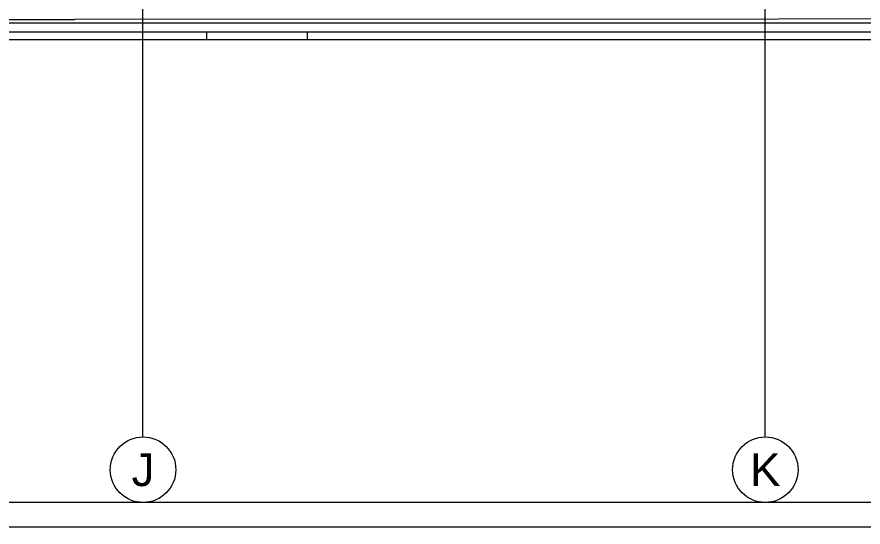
# Model space of a CAD drawing. Extents: x -1417 to 34975, y -245 to 8298.
# Drawn here: x 10559 to 11076, y 0 to 311 of the extents above; entities that cross this region are included whole.
import ezdxf
from ezdxf.enums import TextEntityAlignment as Align

# ---------------------------------------------------------------- set-up
doc = ezdxf.new("R2010")
doc.units = 0
doc.layers.get('0').update_dxf_attribs({"color": 9, "lineweight": 9})
for name, color, linetype, lineweight in [('06D', 9, 'Continuous', 9), ('10A', 9, 'Continuous', 9), ('24', 9, 'Continuous', 9), ('33', 9, 'BATTING', 9), ('40A', 9, 'Continuous', 9)]:
    doc.layers.add(name, color=color, linetype=linetype, lineweight=lineweight)
doc.styles.add('Arial', font='arial.ttf', dxfattribs={"height": 2.5})
doc.linetypes.add('BATTING', pattern='A,0.0001,-0.1,[134,ltypeshp.shx,S=0.1,R=0,X=-0.1,Y=0],-0.2,[134,ltypeshp.shx,S=0.1,R=180,X=0.1,Y=0],-0.1', length=0.4001)

# ---------------------------------------------------------------- blocks, each defined once
blk = doc.blocks.new('0_aks')
at = {"linetype": 'Continuous'}
blk.add_circle((0, 0), 2, dxfattribs=at)
at = {"style": 'Arial'}
blk.add_attdef('AKS', text='', height=2, dxfattribs=at).set_placement((0, 0), align=Align.MIDDLE_CENTER)
blk = doc.blocks.new('p-aks_vw')
at = {"layer": '24', "ltscale": 2}
for points in [[(3240, 40), (3240, -257.5)], [(3620, 40), (3620, -257.5)]]:
    blk.add_lwpolyline(points, dxfattribs=at)
at = {"layer": '24', "xscale": 10, "yscale": 10, "zscale": 10}
for p, values in [((3240.29, -277.5), {'AKS': 'J'}), ((3620.29, -277.5), {'AKS': 'K'})]:
    blk.add_blockref('0_aks', p, dxfattribs=at).add_auto_attribs(values)

msp = doc.modelspace()

# ---------------------------------------------------------------- linework, layer by layer
at = {"layer": '06D'}
msp.add_lwpolyline([(12297.51, 207.5), (11450.84, 207.5), (11450.84, 307.5), (7390.84, 307.5), (7390.84, 1357.5), (9790.84, 1357.5), (9790.84, 3897.5), (11450.84, 3897.5), (11450.84, 3997.5), (12297.51, 3997.5)], dxfattribs=at)
at = {"layer": '10A'}
msp.add_lwpolyline([(7388.84, 297.5), (10736.47, 297.5), (10736.47, 302), (7388.84, 302), (7388.84, 297.5)], dxfattribs=at)
at = {"layer": '10A', "elevation": -36.95}
msp.add_lwpolyline([(10674.97, 297.5), (11438.69, 297.5), (11438.69, 302), (10674.97, 302), (10674.97, 297.5)], dxfattribs=at)
at = {"layer": '33', "ltscale": 0.2}
for points in [[(7426.54, 1355), (7393.34, 1355), (7393.34, 309.78), (10594.54, 309.78)], [(12297.51, 210), (11453.34, 210), (11453.34, 310), (10594.54, 309.78)]]:
    msp.add_lwpolyline(points, dxfattribs=at)
at = {"layer": '40A'}
for points in [[(13990, 0), (6995, 0), (6995, 4205), (13990, 4205)], [(7075, 4190), (13450.06, 4190), (13450.06, 15), (7075, 15)]]:
    msp.add_lwpolyline(points, close=True, dxfattribs=at)

# ---------------------------------------------------------------- block references
at = {"layer": '24'}
msp.add_blockref('p-aks_vw', (7395.84, 312.5), dxfattribs=at)

doc.saveas('drawing.dxf')
